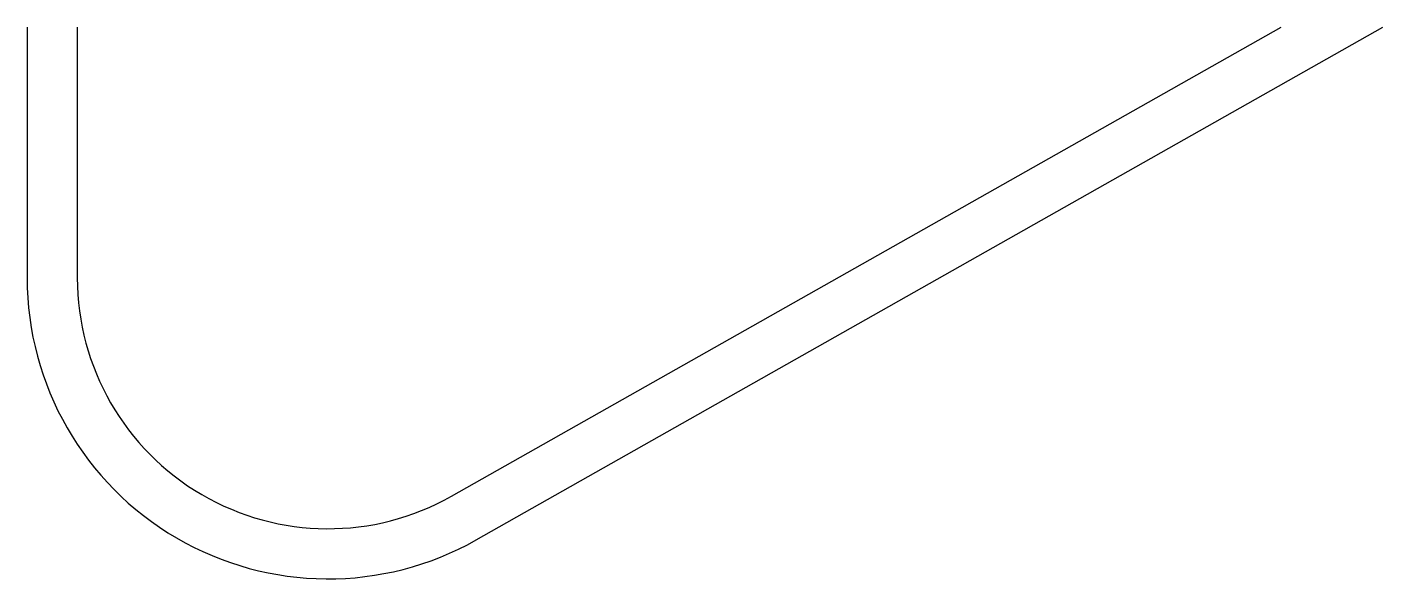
# Model space of a CAD drawing. Extents: x 64 to 335, y 31 to 141.
import ezdxf

# ---------------------------------------------------------------- set-up
doc = ezdxf.new("R2010")
doc.units = 0
doc.layers.get('0').update_dxf_attribs({"linetype": 'CONTINUOUS'})

msp = doc.modelspace()

# ---------------------------------------------------------------- linework, layer by layer
for points in [[(64.22, 141.01), (64.22, 91.01, 0.57437), (153.75, 38.78), (334.53, 141.01)], [(74.22, 141.01), (74.22, 91.01, 0.57437), (148.83, 47.49), (314.22, 141.01)]]:
    msp.add_lwpolyline(points, format="xyb")

doc.saveas('drawing.dxf')
